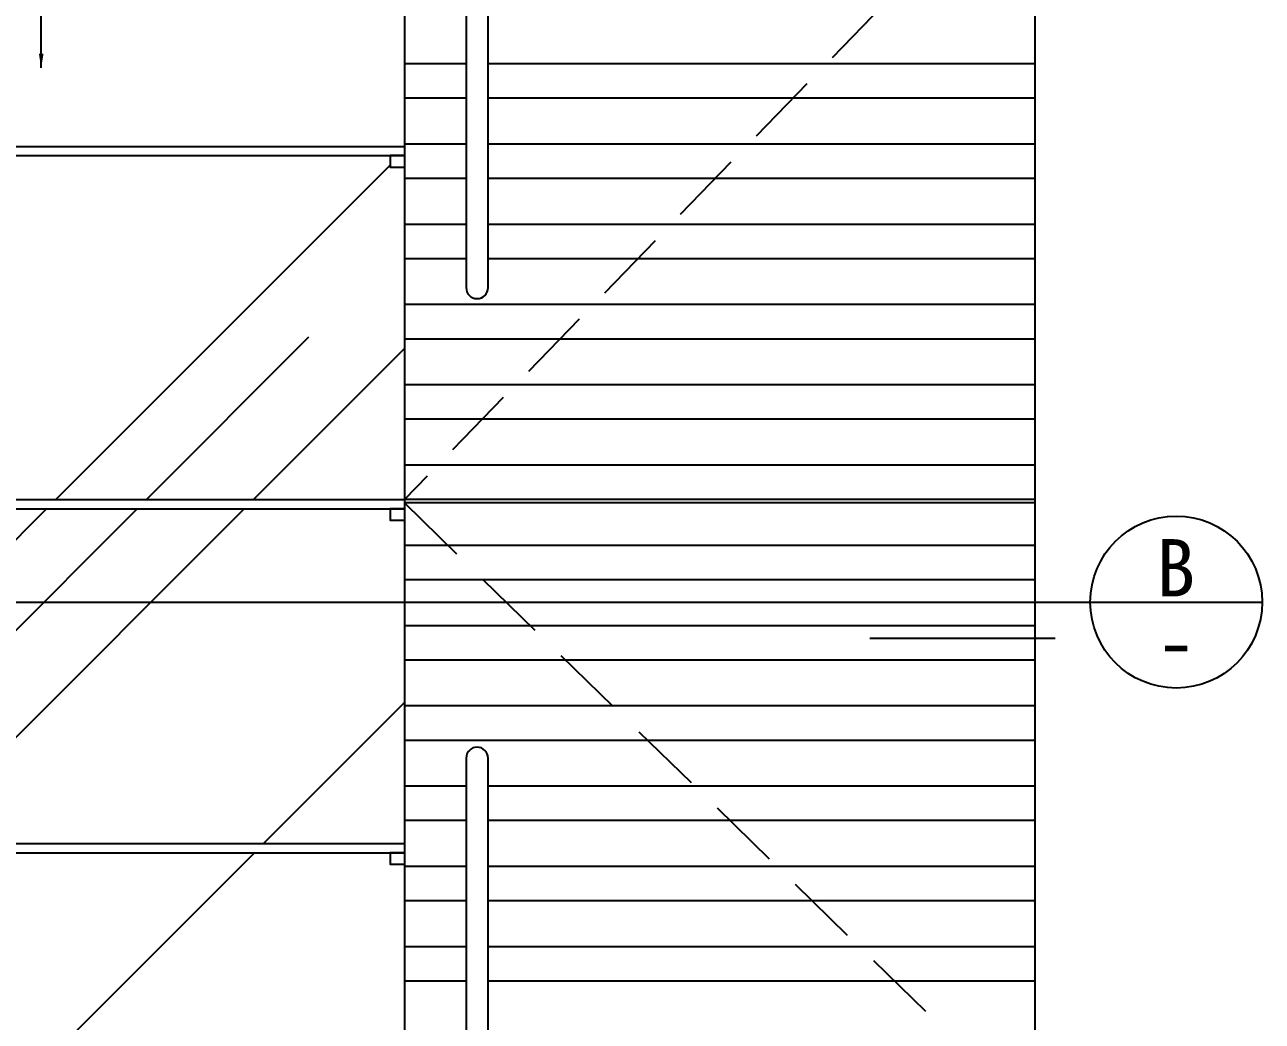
# Model space of a CAD drawing. Extents: x 377 to 3679, y 2766 to 6385.
# Drawn here: x 2599 to 3679, y 4226 to 5095 of the extents above; entities that cross this region are included whole.
import ezdxf
from ezdxf.enums import TextEntityAlignment as Align

# ---------------------------------------------------------------- set-up
doc = ezdxf.new("R2010")
doc.units = 0
doc.header["$MEASUREMENT"] = 0
doc.linetypes.add('DASHED2', pattern=[9.525, 6.35, -3.175])
doc.layers.get('0').update_dxf_attribs({"linetype": 'CONTINUOUS'})
for name, color, linetype in [('3', 3, 'CONTINUOUS'), ('4', 4, 'CONTINUOUS'), ('7', 7, 'CONTINUOUS'), ('BH', 3, 'CONTINUOUS'), ('TEXT', 3, 'CONTINUOUS')]:
    doc.layers.add(name, color=color, linetype=linetype)
doc.styles.add('HZ', font='')
doc.styles.get('HZ').set_extended_font_data('仿宋_GB2312')
doc.dimstyles.get("Standard").update_dxf_attribs({"dimscale": 25, "dimtxt": 2, "dimasz": 0.5, "dimexe": 1, "dimexo": 1, "dimgap": 0.5, "dimtad": 1, "dimdec": 0, "dimzin": 0, "dimtxsty": 'HZ', "dimblk1": 'DOT', "dimblk2": 'DOT', "dimsah": 1, "dimcen": 0, "dimclrd": 256, "dimclre": 256, "dimclrt": 256, "dimazin": 3, "dimtfac": 0.5, "dimtdec": 0, "dimtmove": 0, "dimatfit": 3, "dimtolj": 1, "dimtzin": 0})
pattern_1 = [(45, (-7283.46, 4749.96), (431.052, 1149.473), [7620, -1016, 2540, -508]), (45, (-6985.3, 5407.3), (-836.96, 118.54), [1524, -167.64, 3048, -381]), (45, (-7409.2, 5234.9), (1627.222, 2108.564), [4064, -711.2, 2032, -508])]

# ---------------------------------------------------------------- blocks, each defined once
blk = doc.blocks.new('_DOT')
at = {"color": 0, "linetype": 'BYBLOCK'}
blk.add_line((-0.35, 0), (-1, 0), dxfattribs=at)
at = {"color": 0, "linetype": 'BYBLOCK', "const_width": 0.35}
blk.add_lwpolyline([(-0.175, 0, 1), (0.175, 0, 1)], format="xyb", close=True, dxfattribs=at)

msp = doc.modelspace()

# ---------------------------------------------------------------- hatches: boundary and pattern name
at = {"layer": 'BH'}
h = msp.add_hatch(dxfattribs=at)
h.set_pattern_fill('AR-RROOF', color=256, scale=20, angle=45, style=0)
h.set_pattern_definition(pattern_1)
h.paths.add_polyline_path([(2567.1, 5597.2), (2600.4, 5597.2), (2593.7, 5544.6, -0.101163), (2592.5, 5542.4), (2592.5, 5539.7), (2604.1, 5539.7, 0.190114), (2600, 5486.6, 0.025119), (2632.2, 5308.5, -0.363634), (2618.8, 5289), (2658, 5289, -0.483808), (2650, 5303, 0.28695), (2663.9, 5331.5, 0.064201), (2631.5, 5446.8), (2749.9, 5446.8, 0.064201), (2717.5, 5331.5, 0.28695), (2731.4, 5303, -0.483808), (2723.4, 5289), (2930.7, 5289), (2930.7, 5731), (2160.7, 5731), (2160.7, 5723.5), (2100.7, 5723.5), (2100.7, 5731), (1330.7, 5731), (1330.7, 5289), (2036.8, 5289), (2036.8, 5331), (2086.8, 5431), (2186.8, 5431), (2236.8, 5331), (2236.8, 5289), (2418.5, 5289), (2418.5, 5291.6, -0.140722), (2440.4, 5299.5, 0.230128), (2445.1, 5308.1), (2445.1, 5341.5, -0.518981), (2444.2, 5346.9, -0.60604), (2443.5, 5352, -0.660376), (2442.7, 5357.3, -0.015724), (2440.7, 5357.7), (2406.5, 5409.2), (2473.8, 5409.2), (2470.2, 5414.6), (2556.7, 5414.6, 0.010093), (2567.5, 5486.6, 0.190114), (2563.4, 5539.7), (2575, 5539.7), (2575, 5542.4, -0.101163), (2573.8, 5544.6)])
h.paths.add_polyline_path([(2036.8, 5271), (2024.2, 5271), (2024.2, 5281), (1343.3, 5281), (1343.3, 5271), (1330.7, 5271), (1330.7, 4989), (1661.3, 4989), (1661.3, 4991.6, -0.241584), (1679.4, 5004, 0.406968), (1690.3, 5019.9, 0.174163), (1687.9, 5024, -0.625959), (1690.3, 5048.3, 0.304056), (1680.4, 5064.8, -0.313174), (1656.4, 5094.6, -0.059937), (1661.7, 5142), (1728.9, 5142, -0.037567), (1733.5, 5112.4), (1768.7, 5112.4, -0.103304), (1768, 5075.1, -0.218444), (1752.9, 5058.3, -0.255287), (1748.2, 5050.6, 0.350014), (1746.4, 5041.8, -0.652621), (1746.4, 5021.4, 0.209907), (1750.8, 5002.8, -0.168461), (1771.9, 4991.6), (1771.9, 4989), (1795.6, 4989), (1795.6, 4991.6, -0.192355), (1816.7, 5004.4, 0.366447), (1824, 5020.8, -0.534024), (1820.6, 5043.3, 0.19278), (1825, 5049.2, 0.255254), (1815.1, 5062.9, -0.365209), (1792.8, 5096, -0.025268), (1798.2, 5138.3), (1862.6, 5138.3, -0.025268), (1868, 5096, -0.365209), (1845.7, 5062.9, 0.255254), (1835.8, 5049.2, 0.19278), (1840.2, 5043.3, -0.534024), (1836.8, 5020.8, 0.366447), (1844.1, 5004.4, -0.192355), (1865.2, 4991.6), (1865.2, 4989), (2036.8, 4989)])
h.paths.add_polyline_path([(2930.7, 5271), (2918.1, 5271), (2918.1, 5281), (2250.7, 5281), (2250.7, 5271), (2236.8, 5271), (2236.8, 4989), (2930.7, 4989)])
h = msp.add_hatch(dxfattribs=at)
h.set_pattern_fill('AR-RROOF', color=256, scale=20, angle=45, style=0)
h.set_pattern_definition(pattern_1)
h.paths.add_polyline_path([(2930.7, 4681), (2930.7, 4971), (2918.1, 4971), (2918.1, 4981), (2250.7, 4981), (2250.7, 4971), (2236.8, 4971), (2236.8, 4681)])
h.paths.add_polyline_path([(2250.7, 4673), (2250.7, 4663), (2236.8, 4663), (2236.8, 4381), (2930.7, 4381), (2930.7, 4663), (2918.1, 4663), (2918.1, 4673)])
h = msp.add_hatch(dxfattribs=at)
h.set_pattern_fill('AR-RROOF', color=256, scale=20, angle=45, style=0)
h.set_pattern_definition(pattern_1)
edge = h.paths.add_edge_path()
edge.add_line((2930.7, 4363), (2918.1, 4363))
edge.add_line((2918.1, 4363), (2918.1, 4373))
edge.add_line((2918.1, 4373), (2250.7, 4373))
edge.add_line((2250.7, 4373), (2250.7, 4363))
edge.add_line((2250.7, 4363), (2236.8, 4363))
edge.add_line((2236.8, 4363), (2236.8, 4331))
edge.add_line((2236.8, 4331), (2186.8, 4231))
edge.add_line((2186.8, 4231), (2086.8, 4231))
edge.add_line((2086.8, 4231), (2036.8, 4331))
edge.add_line((2036.8, 4331), (2036.8, 4363))
edge.add_line((2036.8, 4363), (2024.2, 4363))
edge.add_line((2024.2, 4363), (2024.2, 4373))
edge.add_line((2024.2, 4373), (1343.3, 4373))
edge.add_line((1343.3, 4373), (1343.3, 4363))
edge.add_line((1343.3, 4363), (1330.7, 4363))
edge.add_line((1330.7, 4363), (1330.7, 3931))
edge.add_line((1330.7, 3931), (1809.1, 3931))
edge.add_arc((1811.6, 3938.3), 7.71, 189.6878, 251.1962, ccw=False)
edge.add_line((1804, 3937), (1798, 4119.1))
edge.add_spline(control_points=[(1798, 4119.1), (1798.5, 4138.7), (1818.5, 4148.9), (1828.3, 4158), (1831.8, 4165.8), (1832.3, 4171)], knot_values=[0, 0, 0, 0, 23.139492, 45.034725, 81.361054, 81.361054, 81.361054, 81.361054], degree=3, periodic=0)
edge.add_line((1832.3, 4171), (1837.6, 4273.4))
edge.add_spline(control_points=[(1837.6, 4273.4), (1837, 4274.1), (1835.4, 4274.7), (1834.7, 4276.2), (1834.6, 4276.8)], knot_values=[3.758328, 3.758328, 3.758328, 3.758328, 6.015974, 7.565663, 7.565663, 7.565663, 7.565663], degree=3, periodic=0)
edge.add_spline(control_points=[(1834.6, 4276.8), (1834.6, 4276.9), (1834.6, 4277.1), (1834.6, 4277.3), (1834.6, 4277.4)], knot_values=[3.285569, 3.285569, 3.285569, 3.285569, 3.649238, 3.758328, 3.758328, 3.758328, 3.758328], degree=3, periodic=0)
edge.add_line((1834.6, 4277.4), (1834.6, 4291))
edge.add_line((1834.6, 4291), (1869.4, 4291))
edge.add_line((1869.4, 4291), (1869.4, 4277.4))
edge.add_spline(control_points=[(1869.4, 4277.4), (1869.4, 4277.3), (1869.5, 4277.1), (1869.4, 4276.9), (1869.4, 4276.8)], knot_values=[3.285569, 3.285569, 3.285569, 3.285569, 3.394659, 3.758328, 3.758328, 3.758328, 3.758328], degree=3, periodic=0)
edge.add_spline(control_points=[(1869.4, 4276.8), (1869.4, 4276.2), (1868.6, 4274.7), (1867, 4274.1), (1866.5, 4273.4)], knot_values=[3.758328, 3.758328, 3.758328, 3.758328, 5.308018, 7.565663, 7.565663, 7.565663, 7.565663], degree=3, periodic=0)
edge.add_line((1866.5, 4273.4), (1871.7, 4171))
edge.add_spline(control_points=[(1871.7, 4171), (1872.3, 4165.8), (1875.7, 4158), (1885.5, 4148.9), (1905.5, 4138.7), (1906, 4119.1)], knot_values=[0, 0, 0, 0, 36.326329, 58.221562, 81.361054, 81.361054, 81.361054, 81.361054], degree=3, periodic=0)
edge.add_line((1906, 4119.1), (1900, 3937))
edge.add_arc((1892.4, 3938.3), 7.71, 288.8038, 350.3122, ccw=False)
edge.add_line((1894.9, 3931), (2930.7, 3931))
edge.add_line((2930.7, 3931), (2930.7, 4363))
h.paths.add_polyline_path([(2125.7, 4055.2, -0.075762), (2115.7, 4016.4, -0.19201), (2106.7, 4007, -0.571887), (2105.3, 4001.9, -0.657659), (2104.3, 3996.2, -0.575937), (2103.4, 3990.4), (2103.4, 3951.2, 0.284365), (2113.8, 3941.2, -0.082192), (2120, 3939.5), (2079.7, 3939.5, -0.082192), (2085.9, 3941.2, 0.284365), (2096.3, 3951.2), (2096.3, 3990.4, -0.575937), (2095.4, 3996.2, -0.657659), (2094.4, 4001.9, -0.571887), (2093, 4007, -0.19201), (2084, 4016.4, -0.075762), (2074, 4055.2, -0.061195), (2078.9, 4125.2), (2120.8, 4125.2, -0.061195)], flags=16)
h.paths.add_polyline_path([(2035.6, 4055.2, -0.075762), (2025.6, 4016.4, -0.19201), (2016.6, 4007, -0.571887), (2015.2, 4001.9, -0.657659), (2014.1, 3996.2, -0.575937), (2013.2, 3990.4), (2013.2, 3951.2, 0.284365), (2023.7, 3941.2, -0.082192), (2029.8, 3939.5), (1989.6, 3939.5, -0.082192), (1995.8, 3941.2, 0.284365), (2006.2, 3951.2), (2006.2, 3990.4, -0.575937), (2005.3, 3996.2, -0.657659), (2004.3, 4001.9, -0.571887), (2002.9, 4007, -0.19201), (1993.8, 4016.4, -0.075762), (1983.9, 4055.2, -0.061195), (1988.8, 4125.2), (2030.7, 4125.2, -0.061195)], flags=16)

# ---------------------------------------------------------------- linework, layer by layer
at = {"layer": '3'}
for p, q in [((2984.5, 5061), (2930.7, 5061)), ((3480.7, 5061), (3003.7, 5061)), ((2984.5, 5031), (2930.7, 5031)), ((3480.7, 5031), (3003.7, 5031)), ((2984.5, 4991), (2930.7, 4991)), ((3480.7, 4991), (3003.7, 4991)), ((2984.5, 4961), (2930.7, 4961)), ((3480.7, 4961), (3003.7, 4961)), ((2984.5, 4921), (2930.7, 4921)), ((3480.7, 4921), (3003.7, 4921)), ((2984.5, 4891), (2930.7, 4891)), ((3480.7, 4891), (3003.7, 4891)), ((3480.7, 4851), (2930.7, 4851)), ((3480.7, 4821), (2930.7, 4821)), ((3480.7, 4781), (2930.7, 4781)), ((3480.7, 4751), (2930.7, 4751)), ((3480.7, 4711), (2930.7, 4711)), ((3480.7, 4641), (2930.7, 4641)), ((3480.7, 4611), (2930.7, 4611)), ((3480.7, 4571), (2930.7, 4571)), ((3480.7, 4541), (2930.7, 4541)), ((3480.7, 4501), (2930.7, 4501)), ((3480.7, 4471), (2930.7, 4471)), ((2984.5, 4431), (2930.7, 4431)), ((3480.7, 4431), (3003.7, 4431)), ((2984.5, 4401), (2930.7, 4401)), ((3480.7, 4401), (3003.7, 4401)), ((2984.5, 4361), (2930.7, 4361)), ((3480.7, 4361), (3003.7, 4361)), ((2984.5, 4331), (2930.7, 4331)), ((3480.7, 4331), (3003.7, 4331)), ((2984.5, 4291), (2930.7, 4291)), ((3480.7, 4291), (3003.7, 4291)), ((2984.5, 4261), (2930.7, 4261)), ((3480.7, 4261), (3003.7, 4261))]:
    msp.add_line(p, q, dxfattribs=at)
at = {"layer": '3', "linetype": 'DASHED2', "ltscale": 10}
for points in [[(2930.7, 5831), (3480.7, 5248.8), (2930.7, 4681)], [(2930.7, 4678), (3480.7, 4141.7), (2930.7, 3531)]]:
    msp.add_lwpolyline(points, dxfattribs=at)
at = {"layer": '4'}
for p, q in [((2930.7, 5831), (2930.7, 3531)), ((2930.7, 5831), (2930.7, 3531)), ((2930.7, 5831), (2930.7, 3531)), ((3480.7, 5831), (3480.7, 3431))]:
    msp.add_line(p, q, dxfattribs=at)
for points in [[(3003.7, 5715.9, 1), (2984.5, 5715.9), (2984.5, 4865.8, 1), (3003.7, 4865.8)], [(3003.7, 4455.5, 1), (2984.5, 4455.5), (2984.5, 3605.4, 1), (3003.7, 3605.4)]]:
    msp.add_lwpolyline(points, format="xyb", close=True, dxfattribs=at)
at = {"layer": '7'}
for p, q in [((2236.8, 4989), (2930.7, 4989)), ((2236.8, 4981), (2930.7, 4981)), ((2236.8, 4681), (2930.7, 4681)), ((3480.7, 4681), (2930.7, 4681)), ((3480.7, 4678), (2930.7, 4678)), ((2236.8, 4673), (2930.7, 4673)), ((2236.8, 4381), (2930.7, 4381)), ((2236.8, 4373), (2930.7, 4373))]:
    msp.add_line(p, q, dxfattribs=at)
for points in [[(2930.7, 4981), (2918.1, 4981), (2918.1, 4971), (2930.7, 4971)], [(2930.7, 4673), (2918.1, 4673), (2918.1, 4663), (2930.7, 4663)], [(2930.7, 4373), (2918.1, 4373), (2918.1, 4363), (2930.7, 4363)]]:
    msp.add_lwpolyline(points, dxfattribs=at)
at = {"layer": 'TEXT'}
msp.add_line((733.5, 4591.6), (3529.2, 4591.6), dxfattribs=at)
msp.add_lwpolyline([(3529.2, 4591.6), (3679.2, 4591.6)], dxfattribs=at)
at = {"layer": 'TEXT', "color": 1}
msp.add_lwpolyline([(3336.7, 4560.2), (3498.4, 4560.2)], dxfattribs=at)
at = {"layer": 'TEXT'}
msp.add_circle((3604.2, 4591.6), 75, dxfattribs=at)

# ---------------------------------------------------------------- texts
at = {"layer": 'TEXT', "style": 'HZ'}
for s, p in [('B', (3603.7, 4596.5)), ('-', (3604, 4531.9))]:
    msp.add_text(s, height=50, dxfattribs=at).set_placement(p, align=Align.CENTER)

# ---------------------------------------------------------------- leaders
at = {"layer": 'TEXT'}
msp.add_leader([(2613.7, 5057.5), (2613.7, 6349.8), (2922, 6349.8)], dimstyle='STANDARD', dxfattribs=at)

doc.saveas('drawing.dxf')
